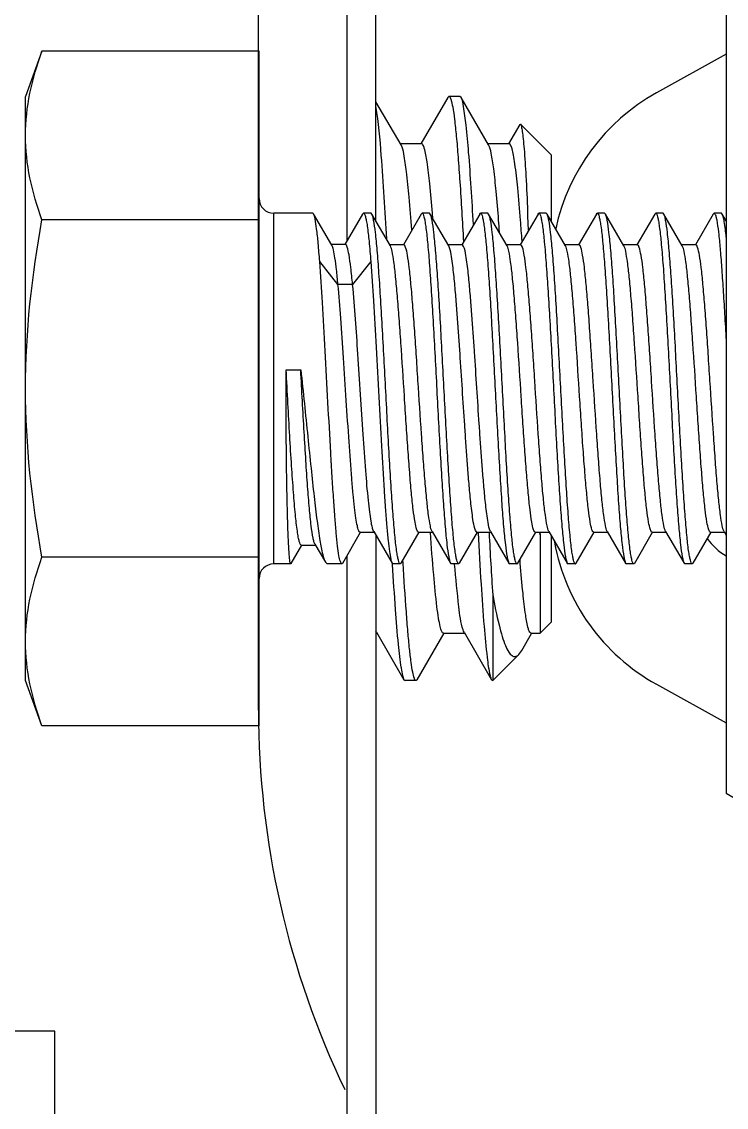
# Model space of a CAD drawing. Extents: x 1382187 to 1725648, y 860327 to 1571294.
# Drawn here: x 1509659.3 to 1509766.7, y 1228127 to 1228292.4 of the extents above; entities that cross this region are included whole.
import ezdxf

# ---------------------------------------------------------------- set-up
doc = ezdxf.new("R2010")
doc.units = 0
doc.header["$LTSCALE"] = 1000
doc.header["$MEASUREMENT"] = 0

msp = doc.modelspace()

# ---------------------------------------------------------------- linework, layer by layer
at = {"linetype": 'Continuous'}
for p, q in [((1509713.29, 1228262.02), (1509713.29, 1228387.76)), ((1509695.39, 1228187.53), (1509695.39, 1228359.84)), ((1509708.85, 1228343.27), (1509708.85, 1228258.93)), ((1509766.68, 1228298.14), (1509766.68, 1228174.86)), ((1509662.41, 1228287.87), (1509659.91, 1228280.99)), ((1509695.5, 1228287.87), (1509662.41, 1228287.87)), ((1509695.5, 1228185.13), (1509695.5, 1228287.87)), ((1509766.68, 1228287.43), (1509756.03, 1228281.53)), ((1509659.91, 1228192.01), (1509659.91, 1228280.99)), ((1509724.24, 1228280.84), (1509720.15, 1228273.78)), ((1509724.24, 1228280.84), (1509724.42, 1228280.99)), ((1509726.09, 1228280.99), (1509724.42, 1228280.99)), ((1509726.09, 1228280.99), (1509724.42, 1228280.99)), ((1509724.42, 1228280.99), (1509724.44, 1228280.98)), ((1509726.26, 1228280.84), (1509726.09, 1228280.99)), ((1509730.47, 1228273.6), (1509726.26, 1228280.84)), ((1509717.13, 1228273.6), (1509713.29, 1228280.19)), ((1509735.2, 1228276.71), (1509733.5, 1228273.78)), ((1509735.2, 1228276.71), (1509735.32, 1228276.76)), ((1509739.99, 1228272.09), (1509735.32, 1228276.76)), ((1509720.25, 1228273.78), (1509717.02, 1228273.78)), ((1509733.6, 1228273.78), (1509730.37, 1228273.78)), ((1509739.99, 1228272.09), (1509739.99, 1228262.02)), ((1509695.5, 1228262.18), (1509662.41, 1228262.18)), ((1509703.69, 1228263.19), (1509697.72, 1228263.19)), ((1509703.69, 1228263.19), (1509697.72, 1228263.19)), ((1509697.72, 1228209.81), (1509697.72, 1228263.19)), ((1509703.8, 1228263.09), (1509703.69, 1228263.19)), ((1509706.58, 1228258.32), (1509703.8, 1228263.09)), ((1509711.25, 1228263.06), (1509708.57, 1228258.45)), ((1509711.25, 1228263.06), (1509711.4, 1228263.19)), ((1509712.55, 1228263.19), (1509711.4, 1228263.19)), ((1509712.55, 1228263.19), (1509711.4, 1228263.19)), ((1509712.68, 1228263.08), (1509712.55, 1228263.19)), ((1509715.49, 1228258.25), (1509712.68, 1228263.08)), ((1509720.2, 1228263.08), (1509717.48, 1228258.39)), ((1509720.2, 1228263.08), (1509720.33, 1228263.19)), ((1509721.45, 1228263.19), (1509720.33, 1228263.19)), ((1509721.45, 1228263.19), (1509720.33, 1228263.19)), ((1509721.58, 1228263.08), (1509721.45, 1228263.19)), ((1509724.39, 1228258.25), (1509721.58, 1228263.08)), ((1509729.1, 1228263.08), (1509726.38, 1228258.39)), ((1509729.1, 1228263.08), (1509729.23, 1228263.19)), ((1509730.34, 1228263.19), (1509729.23, 1228263.19)), ((1509730.34, 1228263.19), (1509729.23, 1228263.19)), ((1509730.47, 1228263.08), (1509730.34, 1228263.19)), ((1509733.29, 1228258.25), (1509730.47, 1228263.08)), ((1509738, 1228263.08), (1509735.27, 1228258.39)), ((1509738, 1228263.08), (1509738.13, 1228263.19)), ((1509739.24, 1228263.19), (1509738.13, 1228263.19)), ((1509739.24, 1228263.19), (1509738.13, 1228263.19)), ((1509739.37, 1228263.08), (1509739.24, 1228263.19)), ((1509742.18, 1228258.25), (1509739.37, 1228263.08)), ((1509746.9, 1228263.08), (1509744.17, 1228258.39)), ((1509746.9, 1228263.08), (1509747, 1228263.19)), ((1509747, 1228263.19), (1509747.03, 1228263.19)), ((1509748.14, 1228263.19), (1509747.03, 1228263.19)), ((1509748.14, 1228263.19), (1509747.03, 1228263.19)), ((1509748.27, 1228263.08), (1509748.14, 1228263.19)), ((1509751.08, 1228258.25), (1509748.27, 1228263.08)), ((1509755.79, 1228263.08), (1509753.07, 1228258.39)), ((1509755.79, 1228263.08), (1509755.92, 1228263.19)), ((1509757.04, 1228263.19), (1509755.92, 1228263.19)), ((1509757.04, 1228263.19), (1509755.92, 1228263.19)), ((1509757.17, 1228263.08), (1509757.04, 1228263.19)), ((1509759.98, 1228258.25), (1509757.17, 1228263.08)), ((1509764.69, 1228263.08), (1509761.97, 1228258.39)), ((1509764.69, 1228263.08), (1509764.82, 1228263.19)), ((1509765.93, 1228263.19), (1509764.82, 1228263.19)), ((1509765.93, 1228263.19), (1509764.82, 1228263.19)), ((1509766.06, 1228263.08), (1509765.93, 1228263.19)), ((1509766.68, 1228262.02), (1509766.06, 1228263.08)), ((1509708.65, 1228258.45), (1509706.5, 1228258.45)), ((1509717.56, 1228258.39), (1509715.41, 1228258.39)), ((1509726.46, 1228258.39), (1509724.31, 1228258.39)), ((1509735.35, 1228258.39), (1509733.21, 1228258.39)), ((1509744.25, 1228258.39), (1509742.11, 1228258.39)), ((1509753.15, 1228258.39), (1509751, 1228258.39)), ((1509762.05, 1228258.39), (1509759.9, 1228258.39)), ((1509707.51, 1228252.36), (1509704.73, 1228255.84)), ((1509712.51, 1228255.84), (1509709.74, 1228252.36)), ((1509709.74, 1228252.36), (1509707.51, 1228252.36)), ((1509699.61, 1228239.33), (1509701.84, 1228239.33)), ((1509708.23, 1228209.92), (1509710.96, 1228214.61)), ((1509710.89, 1228214.61), (1509713.03, 1228214.61)), ((1509712.95, 1228214.75), (1509715.75, 1228209.92)), ((1509713.29, 1228214.16), (1509713.29, 1228085.24)), ((1509717.13, 1228209.92), (1509719.86, 1228214.61)), ((1509719.78, 1228214.61), (1509721.93, 1228214.61)), ((1509721.85, 1228214.75), (1509724.65, 1228209.92)), ((1509726.02, 1228209.92), (1509728.76, 1228214.61)), ((1509728.68, 1228214.61), (1509730.83, 1228214.61)), ((1509728.84, 1228214.68), (1509728.85, 1228214.55)), ((1509730.52, 1228214.51), (1509730.51, 1228214.65)), ((1509730.75, 1228214.75), (1509733.55, 1228209.92)), ((1509734.92, 1228209.92), (1509737.66, 1228214.61)), ((1509737.58, 1228214.61), (1509739.72, 1228214.61)), ((1509738.3, 1228214.24), (1509738.27, 1228214.59)), ((1509738.28, 1228214.62), (1509738.3, 1228214.24)), ((1509738.3, 1228214.24), (1509738.3, 1228199.22)), ((1509739.64, 1228214.75), (1509742.45, 1228209.92)), ((1509739.99, 1228214.16), (1509739.99, 1228200.91)), ((1509743.82, 1228209.92), (1509746.55, 1228214.61)), ((1509746.48, 1228214.61), (1509748.62, 1228214.61)), ((1509748.54, 1228214.75), (1509751.34, 1228209.92)), ((1509752.72, 1228209.92), (1509755.45, 1228214.61)), ((1509755.37, 1228214.61), (1509757.52, 1228214.61)), ((1509757.44, 1228214.75), (1509760.24, 1228209.92)), ((1509761.61, 1228209.92), (1509764.35, 1228214.61)), ((1509764.27, 1228214.61), (1509766.42, 1228214.61)), ((1509766.34, 1228214.75), (1509766.68, 1228214.16)), ((1509700.36, 1228209.84), (1509701.99, 1228212.66)), ((1509701.92, 1228212.66), (1509704.07, 1228212.66)), ((1509704, 1228212.79), (1509705.59, 1228210.05)), ((1509695.5, 1228210.81), (1509662.41, 1228210.81)), ((1509708.85, 1228210.98), (1509708.85, 1228080.79)), ((1509700.32, 1228209.81), (1509697.72, 1228209.81)), ((1509700.32, 1228209.81), (1509697.72, 1228209.81)), ((1509700.36, 1228209.84), (1509700.32, 1228209.81)), ((1509705.59, 1228210.05), (1509705.88, 1228209.81)), ((1509708.1, 1228209.81), (1509705.88, 1228209.81)), ((1509708.1, 1228209.81), (1509705.88, 1228209.81)), ((1509708.23, 1228209.92), (1509708.1, 1228209.81)), ((1509715.75, 1228209.92), (1509715.88, 1228209.81)), ((1509715.77, 1228209.9), (1509715.77, 1228209.79)), ((1509715.77, 1228209.79), (1509715.78, 1228209.68)), ((1509717, 1228209.81), (1509715.88, 1228209.81)), ((1509717, 1228209.81), (1509715.88, 1228209.81)), ((1509717.13, 1228209.92), (1509717, 1228209.81)), ((1509717.44, 1228209.91), (1509717.41, 1228210.36)), ((1509724.65, 1228209.92), (1509724.78, 1228209.81)), ((1509725.9, 1228209.81), (1509724.78, 1228209.81)), ((1509725.9, 1228209.81), (1509724.78, 1228209.81)), ((1509725.29, 1228209.73), (1509725.29, 1228209.81)), ((1509726.02, 1228209.92), (1509725.9, 1228209.81)), ((1509733.55, 1228209.92), (1509733.68, 1228209.81)), ((1509734.79, 1228209.81), (1509733.68, 1228209.81)), ((1509734.79, 1228209.81), (1509733.68, 1228209.81)), ((1509734.92, 1228209.92), (1509734.79, 1228209.81)), ((1509735.29, 1228209.84), (1509735.25, 1228210.39)), ((1509742.45, 1228209.92), (1509742.58, 1228209.81)), ((1509743.69, 1228209.81), (1509742.58, 1228209.81)), ((1509743.69, 1228209.81), (1509742.58, 1228209.81)), ((1509743.82, 1228209.92), (1509743.69, 1228209.81)), ((1509751.34, 1228209.92), (1509751.47, 1228209.81)), ((1509752.59, 1228209.81), (1509751.47, 1228209.81)), ((1509752.59, 1228209.81), (1509751.47, 1228209.81)), ((1509752.72, 1228209.92), (1509752.59, 1228209.81)), ((1509760.24, 1228209.92), (1509760.37, 1228209.81)), ((1509761.49, 1228209.81), (1509760.37, 1228209.81)), ((1509761.49, 1228209.81), (1509760.37, 1228209.81)), ((1509761.61, 1228209.92), (1509761.49, 1228209.81)), ((1509731.09, 1228205.08), (1509731.09, 1228192.01)), ((1509739.99, 1228200.91), (1509738.3, 1228199.22)), ((1509713.37, 1228199.4), (1509713.29, 1228199.56)), ((1509713.29, 1228199.22), (1509713.48, 1228199.22)), ((1509713.37, 1228199.4), (1509717.57, 1228192.16)), ((1509719.59, 1228192.16), (1509723.7, 1228199.22)), ((1509723.59, 1228199.22), (1509726.82, 1228199.22)), ((1509726.72, 1228199.4), (1509730.91, 1228192.16)), ((1509735.53, 1228196.61), (1509737.02, 1228199.17)), ((1509736.94, 1228199.22), (1509738.3, 1228199.22)), ((1509737.02, 1228199.17), (1509737.04, 1228199.22)), ((1509735.06, 1228195.99), (1509731.09, 1228192.01)), ((1509735.06, 1228195.99), (1509735.53, 1228196.61)), ((1509662.41, 1228185.13), (1509659.91, 1228192.01)), ((1509717.57, 1228192.16), (1509717.74, 1228192.01)), ((1509719.41, 1228192.01), (1509717.74, 1228192.01)), ((1509719.41, 1228192.01), (1509717.74, 1228192.01)), ((1509719.41, 1228192.01), (1509719.39, 1228192.01)), ((1509719.59, 1228192.16), (1509719.41, 1228192.01)), ((1509730.91, 1228192.16), (1509731.09, 1228192.01)), ((1509756.03, 1228191.47), (1509766.68, 1228185.57)), ((1509695.5, 1228185.13), (1509662.41, 1228185.13)), ((1509766.68, 1228174.86), (1509873.45, 1228113.21)), ((1509664.36, 1228138.63), (1509637.67, 1228138.63)), ((1509664.36, 1228116.38), (1509664.36, 1228138.63))]:
    msp.add_line(p, q, dxfattribs=at)
for centre, radius, start, end in [((1509771.13, 1228254.29), 31.14, 119, 167.8939), ((1508987.6, 1228218.87), 741.78, 3.29205, 3.72682), ((1509697.72, 1228265.42), 2.22, 180, 270), ((1509711.4, 1228263.11), 0.0861, 84.1854, 89.9947), ((1509720.33, 1228263.12), 0.076, 79.0043, 89.9604), ((1509391.64, 1228236.24), 331.36, 4.5387, 4.6656), ((1509729.23, 1228263.12), 0.0761, 78.9113, 89.9594), ((1509318.55, 1228229.73), 414.71, 4.2321, 4.4817), ((1509284.87, 1228226.9), 451.83, 4.0698, 4.4728), ((1508845, 1228222.62), 892.35, 2.44216, 2.62087), ((1509738.13, 1228263.12), 0.076, 78.9914, 89.9603), ((1509755.92, 1228263.12), 0.076, 78.9891, 89.9603), ((1509764.82, 1228263.12), 0.076, 78.9741, 89.9601), ((1510440.97, 1228252.53), 711.46, 183.06383, 183.82448), ((1509771.13, 1228218.7), 31.14, 190.3451, 241), ((1509771.13, 1228218.7), 8.9, 214.3268, 239.8898), ((1509697.72, 1228207.58), 2.22, 90, 180), ((1509708.1, 1228209.88), 0.0759, 259.6399, 269.9669), ((1509717, 1228209.88), 0.076, 259.2241, 269.9627), ((1509725.9, 1228209.88), 0.076, 259.0953, 269.9614), ((1509734.79, 1228209.88), 0.076, 259.2557, 269.963), ((1509743.69, 1228209.88), 0.076, 259.0989, 269.9614), ((1509752.59, 1228209.88), 0.076, 259.2688, 269.9632), ((1509761.49, 1228209.88), 0.076, 259.1048, 269.9615), ((1509828.94, 1228187.53), 133.54, 180, 205.649)]:
    msp.add_arc(centre, radius, start, end, dxfattribs=at)
for points, knots in [([(1509659.91, 1228275.03), (1509659.91, 1228277.19), (1509660.39, 1228281.58), (1509661.66, 1228285.79), (1509662.41, 1228287.87)], [0, 0, 0, 0, 0.493589, 1, 1, 1, 1]), ([(1509724.44, 1228280.98), (1509724.61, 1228280.94), (1509724.8, 1228280.26), (1509725.05, 1228279.2), (1509725.3, 1228277.26), (1509725.57, 1228274.74), (1509725.83, 1228271.56), (1509726.21, 1228266.22), (1509726.46, 1228261.93), (1509726.63, 1228258.91)], [0, 0, 0, 0, 0.023099, 0.076921, 0.162181, 0.277789, 0.421938, 0.592279, 1, 1, 1, 1]), ([(1509727.81, 1228267.09), (1509727.7, 1228268.88), (1509727.46, 1228272.05), (1509727.12, 1228276.18), (1509726.72, 1228278.95), (1509726.51, 1228280.42), (1509726.26, 1228280.84)], [0, 0, 0, 0, 0.387565, 0.689151, 0.895137, 1, 1, 1, 1]), ([(1509714.93, 1228259.3), (1509714.7, 1228263.54), (1509714.25, 1228270.27), (1509713.75, 1228277.02), (1509713.29, 1228279.49)], [0, 0, 0, 0, 0.628544, 1, 1, 1, 1]), ([(1509735.32, 1228276.75), (1509735.41, 1228276.67), (1509735.48, 1228276.27), (1509735.62, 1228275.55), (1509735.74, 1228274.4), (1509735.95, 1228272.14), (1509736.17, 1228268.44), (1509736.33, 1228265.24), (1509736.41, 1228263.43)], [0, 0, 0, 0, 0.027491, 0.083885, 0.169406, 0.283463, 0.592757, 1, 1, 1, 1]), ([(1509662.41, 1228262.18), (1509661.66, 1228264.27), (1509660.39, 1228268.48), (1509659.91, 1228272.87), (1509659.91, 1228275.03)], [0, 0, 0, 0, 0.506411, 1, 1, 1, 1]), ([(1509718.76, 1228260.68), (1509718.63, 1228262.33), (1509718.39, 1228265.29), (1509718.02, 1228269.16), (1509717.62, 1228271.79), (1509717.37, 1228273.19), (1509717.13, 1228273.6)], [0, 0, 0, 0, 0.381754, 0.681975, 0.890091, 1, 1, 1, 1]), ([(1509721.9, 1228263.19), (1509721.77, 1228264.7), (1509721.54, 1228267.32), (1509721.17, 1228270.6), (1509720.81, 1228272.63), (1509720.54, 1228273.51), (1509720.34, 1228273.78), (1509720.25, 1228273.78)], [0, 0, 0, 0, 0.418158, 0.729515, 0.923411, 0.975112, 1, 1, 1, 1]), ([(1509731.99, 1228262.13), (1509731.88, 1228263.6), (1509731.65, 1228266.22), (1509731.31, 1228269.64), (1509730.93, 1228271.98), (1509730.69, 1228273.23), (1509730.47, 1228273.6)], [0, 0, 0, 0, 0.38118, 0.680309, 0.888233, 1, 1, 1, 1]), ([(1509735.33, 1228262.13), (1509735.2, 1228263.78), (1509734.96, 1228266.65), (1509734.59, 1228269.97), (1509734.29, 1228271.94), (1509734.07, 1228272.91), (1509733.9, 1228273.47), (1509733.7, 1228273.78), (1509733.6, 1228273.78)], [0, 0, 0, 0, 0.417353, 0.72929, 0.841771, 0.92395, 0.975651, 1, 1, 1, 1]), ([(1509704.73, 1228255.84), (1509704.66, 1228256.78), (1509704.52, 1228258.44), (1509704.31, 1228260.62), (1509704.07, 1228262.09), (1509703.94, 1228262.87), (1509703.8, 1228263.09)], [0, 0, 0, 0, 0.385426, 0.68535, 0.89169, 1, 1, 1, 1]), ([(1509711.41, 1228263.19), (1509711.47, 1228263.18), (1509711.6, 1228262.99), (1509711.71, 1228262.63), (1509711.85, 1228262.01), (1509712.05, 1228260.77), (1509712.28, 1228258.68), (1509712.43, 1228256.88), (1509712.51, 1228255.84)], [0, 0, 0, 0, 0.025999, 0.078741, 0.161216, 0.273457, 0.583864, 1, 1, 1, 1]), ([(1509716.98, 1228209.81), (1509716.92, 1228209.82), (1509716.8, 1228210.03), (1509716.69, 1228210.4), (1509716.56, 1228211.04), (1509716.37, 1228212.31), (1509716.14, 1228214.44), (1509715.88, 1228217.57), (1509715.62, 1228221.38), (1509715.36, 1228225.73), (1509715.09, 1228230.47), (1509714.83, 1228235.43), (1509714.57, 1228240.42), (1509714.3, 1228245.28), (1509714.04, 1228249.82), (1509713.78, 1228253.88), (1509713.52, 1228257.31), (1509713.26, 1228260), (1509713.04, 1228261.73), (1509712.84, 1228262.66), (1509712.74, 1228262.97), (1509712.68, 1228263.08)], [0, 0, 0, 0, 0.003704, 0.011323, 0.023191, 0.03929, 0.083673, 0.142993, 0.215158, 0.297591, 0.387338, 0.481186, 0.575764, 0.667671, 0.753614, 0.830513, 0.895616, 0.946611, 0.98173, 0.992985, 1, 1, 1, 1]), ([(1509720.35, 1228263.19), (1509720.41, 1228263.18), (1509720.53, 1228262.97), (1509720.64, 1228262.6), (1509720.77, 1228261.96), (1509720.96, 1228260.69), (1509721.19, 1228258.56), (1509721.45, 1228255.43), (1509721.71, 1228251.62), (1509721.97, 1228247.27), (1509722.24, 1228242.53), (1509722.5, 1228237.57), (1509722.76, 1228232.58), (1509723.03, 1228227.72), (1509723.29, 1228223.18), (1509723.55, 1228219.12), (1509723.81, 1228215.69), (1509724.07, 1228213), (1509724.29, 1228211.27), (1509724.49, 1228210.34), (1509724.59, 1228210.03), (1509724.65, 1228209.92)], [0, 0, 0, 0, 0.003711, 0.011336, 0.02321, 0.039312, 0.083698, 0.143015, 0.215173, 0.297594, 0.387327, 0.481159, 0.575721, 0.667617, 0.753551, 0.830448, 0.895556, 0.946563, 0.981704, 0.992971, 1, 1, 1, 1]), ([(1509725.88, 1228209.81), (1509725.82, 1228209.82), (1509725.7, 1228210.03), (1509725.59, 1228210.4), (1509725.46, 1228211.04), (1509725.27, 1228212.31), (1509725.04, 1228214.44), (1509724.78, 1228217.57), (1509724.52, 1228221.38), (1509724.26, 1228225.73), (1509723.99, 1228230.47), (1509723.73, 1228235.43), (1509723.46, 1228240.43), (1509723.2, 1228245.28), (1509722.94, 1228249.82), (1509722.67, 1228253.88), (1509722.42, 1228257.31), (1509722.16, 1228260), (1509721.94, 1228261.73), (1509721.74, 1228262.66), (1509721.64, 1228262.97), (1509721.58, 1228263.08)], [0, 0, 0, 0, 0.003708, 0.011332, 0.023206, 0.03931, 0.083702, 0.143027, 0.215196, 0.297632, 0.387379, 0.481219, 0.575788, 0.66769, 0.753628, 0.830521, 0.895618, 0.946611, 0.98173, 0.992985, 1, 1, 1, 1]), ([(1509729.24, 1228263.19), (1509729.31, 1228263.18), (1509729.43, 1228262.97), (1509729.54, 1228262.59), (1509729.67, 1228261.96), (1509729.86, 1228260.69), (1509730.09, 1228258.56), (1509730.35, 1228255.43), (1509730.61, 1228251.62), (1509730.87, 1228247.27), (1509731.13, 1228242.53), (1509731.4, 1228237.57), (1509731.66, 1228232.58), (1509731.93, 1228227.72), (1509732.19, 1228223.18), (1509732.45, 1228219.12), (1509732.71, 1228215.69), (1509732.97, 1228213), (1509733.19, 1228211.27), (1509733.39, 1228210.34), (1509733.49, 1228210.03), (1509733.55, 1228209.92)], [0, 0, 0, 0, 0.003714, 0.011343, 0.023221, 0.039327, 0.08372, 0.14304, 0.215198, 0.297619, 0.387351, 0.481178, 0.575732, 0.667622, 0.753555, 0.83045, 0.895556, 0.946562, 0.981703, 0.992971, 1, 1, 1, 1]), ([(1509734.78, 1228209.81), (1509734.71, 1228209.82), (1509734.6, 1228210.03), (1509734.49, 1228210.4), (1509734.35, 1228211.04), (1509734.16, 1228212.31), (1509733.94, 1228214.44), (1509733.68, 1228217.56), (1509733.42, 1228221.38), (1509733.15, 1228225.73), (1509732.89, 1228230.47), (1509732.63, 1228235.43), (1509732.36, 1228240.42), (1509732.1, 1228245.28), (1509731.83, 1228249.82), (1509731.57, 1228253.88), (1509731.31, 1228257.31), (1509731.06, 1228260), (1509730.84, 1228261.73), (1509730.64, 1228262.66), (1509730.54, 1228262.97), (1509730.47, 1228263.08)], [0, 0, 0, 0, 0.003703, 0.011321, 0.023188, 0.039286, 0.083667, 0.142986, 0.21515, 0.297581, 0.387329, 0.481177, 0.575755, 0.667664, 0.753609, 0.83051, 0.895615, 0.94661, 0.98173, 0.992984, 1, 1, 1, 1]), ([(1509738.14, 1228263.19), (1509738.21, 1228263.18), (1509738.32, 1228262.97), (1509738.43, 1228262.6), (1509738.57, 1228261.96), (1509738.76, 1228260.69), (1509738.99, 1228258.56), (1509739.24, 1228255.43), (1509739.5, 1228251.62), (1509739.77, 1228247.27), (1509740.03, 1228242.53), (1509740.3, 1228237.57), (1509740.56, 1228232.58), (1509740.82, 1228227.72), (1509741.09, 1228223.18), (1509741.35, 1228219.12), (1509741.61, 1228215.69), (1509741.87, 1228213), (1509742.08, 1228211.27), (1509742.28, 1228210.34), (1509742.38, 1228210.03), (1509742.45, 1228209.92)], [0, 0, 0, 0, 0.003711, 0.011337, 0.023212, 0.039314, 0.0837, 0.143018, 0.215176, 0.297599, 0.387332, 0.481164, 0.575726, 0.667621, 0.753554, 0.830449, 0.895556, 0.946563, 0.981704, 0.992971, 1, 1, 1, 1]), ([(1509743.68, 1228209.81), (1509743.61, 1228209.82), (1509743.49, 1228210.03), (1509743.38, 1228210.4), (1509743.25, 1228211.04), (1509743.06, 1228212.31), (1509742.83, 1228214.44), (1509742.57, 1228217.57), (1509742.31, 1228221.38), (1509742.05, 1228225.73), (1509741.79, 1228230.47), (1509741.52, 1228235.43), (1509741.26, 1228240.43), (1509740.99, 1228245.28), (1509740.73, 1228249.82), (1509740.47, 1228253.88), (1509740.21, 1228257.31), (1509739.95, 1228260), (1509739.73, 1228261.73), (1509739.53, 1228262.66), (1509739.43, 1228262.97), (1509739.37, 1228263.08)], [0, 0, 0, 0, 0.003708, 0.011332, 0.023206, 0.039309, 0.083701, 0.143026, 0.215196, 0.297631, 0.387378, 0.481219, 0.575788, 0.66769, 0.753628, 0.830521, 0.895618, 0.94661, 0.98173, 0.992985, 1, 1, 1, 1]), ([(1509747.03, 1228263.19), (1509747.09, 1228263.19), (1509747.21, 1228263), (1509747.32, 1228262.65), (1509747.45, 1228262.03), (1509747.64, 1228260.78), (1509747.87, 1228258.68), (1509748.13, 1228255.57), (1509748.39, 1228251.77), (1509748.66, 1228247.42), (1509748.92, 1228242.68), (1509749.19, 1228237.71), (1509749.45, 1228232.69), (1509749.72, 1228227.82), (1509749.98, 1228223.26), (1509750.24, 1228219.18), (1509750.5, 1228215.72), (1509750.76, 1228213.02), (1509750.98, 1228211.28), (1509751.18, 1228210.35), (1509751.28, 1228210.03), (1509751.34, 1228209.92)], [0, 0, 0, 0, 0.003386, 0.010605, 0.022094, 0.037845, 0.081651, 0.140562, 0.21249, 0.294853, 0.384679, 0.47873, 0.573605, 0.66588, 0.752224, 0.829521, 0.894986, 0.946281, 0.981617, 0.992941, 1, 1, 1, 1]), ([(1509752.57, 1228209.81), (1509752.51, 1228209.82), (1509752.39, 1228210.03), (1509752.28, 1228210.4), (1509752.15, 1228211.04), (1509751.96, 1228212.31), (1509751.73, 1228214.44), (1509751.47, 1228217.56), (1509751.21, 1228221.37), (1509750.95, 1228225.73), (1509750.68, 1228230.47), (1509750.42, 1228235.43), (1509750.16, 1228240.42), (1509749.89, 1228245.28), (1509749.63, 1228249.82), (1509749.37, 1228253.88), (1509749.11, 1228257.31), (1509748.85, 1228260), (1509748.63, 1228261.73), (1509748.43, 1228262.66), (1509748.33, 1228262.97), (1509748.27, 1228263.08)], [0, 0, 0, 0, 0.003703, 0.01132, 0.023187, 0.039284, 0.083664, 0.142983, 0.215146, 0.297577, 0.387325, 0.481173, 0.575752, 0.667661, 0.753607, 0.830509, 0.895614, 0.946609, 0.98173, 0.992984, 1, 1, 1, 1]), ([(1509755.94, 1228263.19), (1509756, 1228263.18), (1509756.12, 1228262.97), (1509756.23, 1228262.6), (1509756.36, 1228261.96), (1509756.55, 1228260.69), (1509756.78, 1228258.56), (1509757.04, 1228255.43), (1509757.3, 1228251.62), (1509757.56, 1228247.27), (1509757.83, 1228242.53), (1509758.09, 1228237.57), (1509758.35, 1228232.58), (1509758.62, 1228227.72), (1509758.88, 1228223.18), (1509759.14, 1228219.12), (1509759.4, 1228215.69), (1509759.66, 1228213), (1509759.88, 1228211.27), (1509760.08, 1228210.34), (1509760.18, 1228210.03), (1509760.24, 1228209.92)], [0, 0, 0, 0, 0.003711, 0.011337, 0.023212, 0.039315, 0.083701, 0.143019, 0.215177, 0.2976, 0.387333, 0.481165, 0.575727, 0.667621, 0.753554, 0.830449, 0.895556, 0.946563, 0.981704, 0.992971, 1, 1, 1, 1]), ([(1509761.47, 1228209.81), (1509761.41, 1228209.82), (1509761.29, 1228210.03), (1509761.18, 1228210.4), (1509761.05, 1228211.04), (1509760.85, 1228212.31), (1509760.63, 1228214.44), (1509760.37, 1228217.57), (1509760.11, 1228221.38), (1509759.85, 1228225.73), (1509759.58, 1228230.47), (1509759.32, 1228235.43), (1509759.05, 1228240.43), (1509758.79, 1228245.28), (1509758.53, 1228249.82), (1509758.26, 1228253.88), (1509758.01, 1228257.31), (1509757.75, 1228260), (1509757.53, 1228261.73), (1509757.33, 1228262.66), (1509757.23, 1228262.97), (1509757.17, 1228263.08)], [0, 0, 0, 0, 0.003708, 0.011331, 0.023205, 0.039308, 0.083699, 0.143025, 0.215195, 0.297631, 0.387378, 0.481219, 0.575789, 0.667691, 0.753629, 0.830521, 0.895618, 0.946611, 0.981731, 0.992985, 1, 1, 1, 1]), ([(1509764.83, 1228263.19), (1509764.89, 1228263.18), (1509764.99, 1228263.03), (1509765.08, 1228262.75), (1509765.2, 1228262.28), (1509765.36, 1228261.33), (1509765.56, 1228259.73), (1509765.78, 1228257.37), (1509766, 1228254.46), (1509766.23, 1228251.07), (1509766.46, 1228247.3), (1509766.6, 1228244.66), (1509766.68, 1228243.3)], [0, 0, 0, 0, 0.007976, 0.023399, 0.047119, 0.079188, 0.167777, 0.287121, 0.434165, 0.605074, 0.795358, 1, 1, 1, 1]), ([(1509766.68, 1228259.58), (1509766.6, 1228260.36), (1509766.48, 1228261.4), (1509766.25, 1228262.56), (1509766.14, 1228262.95), (1509766.06, 1228263.08)], [0, 0, 0, 0, 0.664814, 0.874197, 1, 1, 1, 1]), ([(1509707.51, 1228252.36), (1509707.44, 1228253.11), (1509707.31, 1228254.45), (1509707.09, 1228256.22), (1509706.87, 1228257.45), (1509706.71, 1228258.11), (1509706.58, 1228258.32)], [0, 0, 0, 0, 0.374921, 0.67078, 0.880329, 1, 1, 1, 1]), ([(1509709.74, 1228252.36), (1509709.66, 1228253.22), (1509709.5, 1228254.74), (1509709.25, 1228256.63), (1509709.02, 1228257.79), (1509708.84, 1228258.31), (1509708.71, 1228258.45), (1509708.65, 1228258.45)], [0, 0, 0, 0, 0.416821, 0.727006, 0.920674, 0.973077, 1, 1, 1, 1]), ([(1509719.78, 1228214.61), (1509719.73, 1228214.61), (1509719.6, 1228214.76), (1509719.42, 1228215.26), (1509719.19, 1228216.4), (1509718.94, 1228218.26), (1509718.68, 1228220.79), (1509718.42, 1228223.87), (1509718.16, 1228227.4), (1509717.9, 1228231.25), (1509717.55, 1228236.64), (1509717.21, 1228241.99), (1509716.85, 1228247.11), (1509716.59, 1228250.47), (1509716.32, 1228253.33), (1509716.08, 1228255.59), (1509715.82, 1228257.16), (1509715.64, 1228258), (1509715.49, 1228258.25)], [0, 0, 0, 0, 0.003779, 0.011114, 0.038197, 0.081557, 0.139812, 0.210943, 0.29244, 0.38141, 0.474689, 0.66085, 0.747103, 0.824649, 0.89074, 0.943055, 0.979813, 1, 1, 1, 1]), ([(1509721.85, 1228214.75), (1509721.7, 1228215), (1509721.53, 1228215.84), (1509721.26, 1228217.41), (1509721.02, 1228219.68), (1509720.76, 1228222.54), (1509720.49, 1228225.9), (1509720.14, 1228231.01), (1509719.79, 1228236.36), (1509719.44, 1228241.75), (1509719.18, 1228245.61), (1509718.92, 1228249.14), (1509718.66, 1228252.21), (1509718.4, 1228254.74), (1509718.16, 1228256.6), (1509717.92, 1228257.73), (1509717.74, 1228258.24), (1509717.61, 1228258.39), (1509717.56, 1228258.39)], [0, 0, 0, 0, 0.020221, 0.057009, 0.109346, 0.175452, 0.253005, 0.33926, 0.525406, 0.618671, 0.707626, 0.789106, 0.860222, 0.918463, 0.961813, 0.988889, 0.996221, 1, 1, 1, 1]), ([(1509728.68, 1228214.61), (1509728.37, 1228214.93), (1509728.16, 1228215.9), (1509727.99, 1228217.23), (1509727.8, 1228218.6), (1509727.62, 1228220.42), (1509727.42, 1228222.7), (1509727.2, 1228225.44), (1509727.01, 1228228.18), (1509726.76, 1228231.83), (1509726.46, 1228236.4), (1509726.17, 1228240.97), (1509725.92, 1228244.63), (1509725.72, 1228247.37), (1509725.51, 1228250.11), (1509725.31, 1228252.39), (1509725.13, 1228254.21), (1509724.96, 1228255.57), (1509724.76, 1228256.92), (1509724.59, 1228257.84), (1509724.39, 1228258.25)], [0, 0, 0, 0, 0.030768, 0.062218, 0.093344, 0.124643, 0.187198, 0.249714, 0.31225, 0.374778, 0.499837, 0.624896, 0.687425, 0.749956, 0.812483, 0.875017, 0.906295, 0.937525, 0.968815, 1, 1, 1, 1]), ([(1509730.75, 1228214.75), (1509730.54, 1228215.16), (1509730.38, 1228216.08), (1509730.17, 1228217.43), (1509730.01, 1228218.79), (1509729.83, 1228220.61), (1509729.63, 1228222.89), (1509729.41, 1228225.63), (1509729.22, 1228228.37), (1509728.97, 1228232.03), (1509728.67, 1228236.6), (1509728.38, 1228241.17), (1509728.13, 1228244.82), (1509727.93, 1228247.56), (1509727.72, 1228250.3), (1509727.51, 1228252.58), (1509727.34, 1228254.4), (1509727.14, 1228255.77), (1509726.98, 1228257.1), (1509726.77, 1228258.06), (1509726.46, 1228258.39)], [0, 0, 0, 0, 0.031186, 0.062475, 0.093704, 0.124983, 0.187517, 0.250043, 0.312574, 0.375103, 0.500161, 0.62522, 0.687747, 0.750283, 0.812799, 0.875353, 0.906651, 0.937778, 0.969229, 1, 1, 1, 1]), ([(1509737.58, 1228214.61), (1509737.52, 1228214.61), (1509737.39, 1228214.76), (1509737.21, 1228215.26), (1509736.98, 1228216.4), (1509736.74, 1228218.26), (1509736.48, 1228220.79), (1509736.22, 1228223.87), (1509735.96, 1228227.4), (1509735.69, 1228231.25), (1509735.34, 1228236.64), (1509735, 1228241.99), (1509734.64, 1228247.11), (1509734.38, 1228250.47), (1509734.12, 1228253.33), (1509733.87, 1228255.59), (1509733.61, 1228257.16), (1509733.44, 1228258), (1509733.29, 1228258.25)], [0, 0, 0, 0, 0.003779, 0.011113, 0.038196, 0.081556, 0.139811, 0.210942, 0.292439, 0.38141, 0.474689, 0.66085, 0.747103, 0.824649, 0.89074, 0.943055, 0.979813, 1, 1, 1, 1]), ([(1509739.64, 1228214.75), (1509739.5, 1228215), (1509739.32, 1228215.84), (1509739.06, 1228217.41), (1509738.81, 1228219.68), (1509738.55, 1228222.54), (1509738.29, 1228225.9), (1509737.93, 1228231.01), (1509737.59, 1228236.36), (1509737.24, 1228241.75), (1509736.97, 1228245.61), (1509736.71, 1228249.14), (1509736.45, 1228252.21), (1509736.19, 1228254.74), (1509735.95, 1228256.6), (1509735.72, 1228257.73), (1509735.54, 1228258.24), (1509735.41, 1228258.39), (1509735.35, 1228258.39)], [0, 0, 0, 0, 0.020221, 0.057009, 0.109346, 0.175452, 0.253005, 0.33926, 0.525406, 0.618671, 0.707625, 0.789106, 0.860221, 0.918463, 0.961812, 0.988889, 0.996221, 1, 1, 1, 1]), ([(1509746.48, 1228214.61), (1509746.42, 1228214.61), (1509746.29, 1228214.76), (1509746.11, 1228215.26), (1509745.88, 1228216.4), (1509745.64, 1228218.26), (1509745.38, 1228220.79), (1509745.12, 1228223.86), (1509744.85, 1228227.4), (1509744.59, 1228231.25), (1509744.24, 1228236.64), (1509743.9, 1228241.99), (1509743.54, 1228247.11), (1509743.28, 1228250.47), (1509743.02, 1228253.33), (1509742.77, 1228255.59), (1509742.51, 1228257.16), (1509742.33, 1228258), (1509742.18, 1228258.25)], [0, 0, 0, 0, 0.003779, 0.011113, 0.038196, 0.081555, 0.139809, 0.210939, 0.292435, 0.381405, 0.474683, 0.660843, 0.747096, 0.824643, 0.890735, 0.943051, 0.979811, 1, 1, 1, 1]), ([(1509748.54, 1228214.75), (1509748.39, 1228215), (1509748.22, 1228215.84), (1509747.96, 1228217.41), (1509747.71, 1228219.68), (1509747.45, 1228222.54), (1509747.19, 1228225.9), (1509746.83, 1228231.01), (1509746.49, 1228236.36), (1509746.13, 1228241.75), (1509745.87, 1228245.6), (1509745.61, 1228249.14), (1509745.35, 1228252.21), (1509745.09, 1228254.74), (1509744.85, 1228256.6), (1509744.61, 1228257.73), (1509744.44, 1228258.24), (1509744.31, 1228258.39), (1509744.25, 1228258.39)], [0, 0, 0, 0, 0.020221, 0.057008, 0.109345, 0.17545, 0.253003, 0.339257, 0.525401, 0.618666, 0.70762, 0.789101, 0.860217, 0.918459, 0.96181, 0.988888, 0.996221, 1, 1, 1, 1]), ([(1509755.37, 1228214.61), (1509755.32, 1228214.61), (1509755.19, 1228214.76), (1509755.01, 1228215.26), (1509754.78, 1228216.4), (1509754.53, 1228218.26), (1509754.27, 1228220.79), (1509754.01, 1228223.87), (1509753.75, 1228227.4), (1509753.49, 1228231.25), (1509753.14, 1228236.64), (1509752.8, 1228241.99), (1509752.44, 1228247.11), (1509752.18, 1228250.47), (1509751.91, 1228253.33), (1509751.67, 1228255.59), (1509751.41, 1228257.16), (1509751.23, 1228258), (1509751.08, 1228258.25)], [0, 0, 0, 0, 0.003779, 0.011114, 0.038196, 0.081556, 0.139811, 0.210942, 0.292439, 0.38141, 0.474688, 0.660849, 0.747103, 0.824649, 0.89074, 0.943055, 0.979813, 1, 1, 1, 1]), ([(1509757.44, 1228214.75), (1509757.29, 1228215), (1509757.12, 1228215.84), (1509756.85, 1228217.41), (1509756.61, 1228219.68), (1509756.35, 1228222.54), (1509756.08, 1228225.9), (1509755.73, 1228231.01), (1509755.38, 1228236.36), (1509755.03, 1228241.75), (1509754.77, 1228245.61), (1509754.51, 1228249.14), (1509754.25, 1228252.21), (1509753.99, 1228254.74), (1509753.75, 1228256.6), (1509753.51, 1228257.73), (1509753.33, 1228258.24), (1509753.2, 1228258.39), (1509753.15, 1228258.39)], [0, 0, 0, 0, 0.020221, 0.057009, 0.109346, 0.175452, 0.253005, 0.33926, 0.525406, 0.618671, 0.707625, 0.789106, 0.860221, 0.918463, 0.961812, 0.988889, 0.996222, 1, 1, 1, 1]), ([(1509764.27, 1228214.61), (1509764.22, 1228214.61), (1509764.09, 1228214.76), (1509763.91, 1228215.26), (1509763.67, 1228216.4), (1509763.43, 1228218.26), (1509763.17, 1228220.79), (1509762.91, 1228223.87), (1509762.65, 1228227.4), (1509762.39, 1228231.25), (1509762.04, 1228236.64), (1509761.69, 1228241.99), (1509761.33, 1228247.11), (1509761.07, 1228250.47), (1509760.81, 1228253.33), (1509760.57, 1228255.59), (1509760.3, 1228257.16), (1509760.13, 1228258), (1509759.98, 1228258.25)], [0, 0, 0, 0, 0.003779, 0.011114, 0.038197, 0.081556, 0.139811, 0.210942, 0.292439, 0.381409, 0.474688, 0.660849, 0.747103, 0.824649, 0.89074, 0.943055, 0.979813, 1, 1, 1, 1]), ([(1509766.34, 1228214.75), (1509766.19, 1228215), (1509766.01, 1228215.84), (1509765.75, 1228217.41), (1509765.5, 1228219.68), (1509765.24, 1228222.54), (1509764.98, 1228225.9), (1509764.62, 1228231.01), (1509764.28, 1228236.36), (1509763.93, 1228241.75), (1509763.67, 1228245.61), (1509763.4, 1228249.14), (1509763.15, 1228252.21), (1509762.89, 1228254.74), (1509762.64, 1228256.6), (1509762.41, 1228257.73), (1509762.23, 1228258.24), (1509762.1, 1228258.39), (1509762.05, 1228258.39)], [0, 0, 0, 0, 0.020221, 0.057009, 0.109346, 0.175452, 0.253005, 0.33926, 0.525406, 0.618671, 0.707625, 0.789106, 0.860221, 0.918463, 0.961812, 0.988888, 0.996222, 1, 1, 1, 1]), ([(1509708.09, 1228209.81), (1509708.04, 1228209.82), (1509707.95, 1228209.94), (1509707.8, 1228210.34), (1509707.62, 1228211.23), (1509707.43, 1228212.68), (1509707.23, 1228214.67), (1509707.02, 1228217.12), (1509706.82, 1228220.01), (1509706.61, 1228223.25), (1509706.33, 1228228.09), (1509705.98, 1228234.45), (1509705.58, 1228242.09), (1509705.18, 1228249.24), (1509704.89, 1228253.77), (1509704.73, 1228255.84)], [0, 0, 0, 0, 0.003023, 0.008655, 0.02883, 0.060884, 0.10423, 0.157961, 0.220923, 0.291749, 0.368894, 0.535298, 0.705669, 0.865188, 1, 1, 1, 1]), ([(1509712.51, 1228255.84), (1509712.67, 1228253.85), (1509712.95, 1228249.5), (1509713.34, 1228242.62), (1509713.72, 1228235.25), (1509714.11, 1228227.98), (1509714.45, 1228222.25), (1509714.73, 1228218.16), (1509714.93, 1228215.62), (1509715.12, 1228213.5), (1509715.31, 1228211.85), (1509715.51, 1228210.71), (1509715.64, 1228210.11), (1509715.75, 1228209.92)], [0, 0, 0, 0, 0.130118, 0.283774, 0.448524, 0.611007, 0.75805, 0.821983, 0.877746, 0.924216, 0.960473, 0.985838, 1, 1, 1, 1]), ([(1509710.89, 1228214.61), (1509710.78, 1228214.61), (1509710.59, 1228215.03), (1509710.43, 1228215.69), (1509710.22, 1228216.91), (1509710.02, 1228218.5), (1509709.81, 1228220.52), (1509709.52, 1228223.85), (1509709.18, 1228228.61), (1509708.77, 1228234.75), (1509708.37, 1228241.03), (1509707.97, 1228246.92), (1509707.67, 1228250.65), (1509707.51, 1228252.36)], [0, 0, 0, 0, 0.008447, 0.028211, 0.059849, 0.102845, 0.156318, 0.219121, 0.36706, 0.533759, 0.704628, 0.864703, 1, 1, 1, 1]), ([(1509712.95, 1228214.75), (1509712.85, 1228214.92), (1509712.71, 1228215.45), (1509712.52, 1228216.43), (1509712.33, 1228217.82), (1509712.04, 1228220.38), (1509711.71, 1228224.33), (1509711.33, 1228229.71), (1509710.94, 1228235.63), (1509710.45, 1228243.25), (1509710.07, 1228248.83), (1509709.74, 1228252.36)], [0, 0, 0, 0, 0.015824, 0.042527, 0.079816, 0.127025, 0.247356, 0.394063, 0.555499, 0.718817, 1, 1, 1, 1]), ([(1509700.31, 1228209.81), (1509700.25, 1228209.83), (1509700.22, 1228210.1), (1509700.13, 1228210.5), (1509700.08, 1228211.27), (1509700.01, 1228212.27), (1509699.95, 1228213.55), (1509699.89, 1228215.07), (1509699.83, 1228216.83), (1509699.76, 1228219.58), (1509699.69, 1228223.44), (1509699.63, 1228228.45), (1509699.6, 1228233.81), (1509699.6, 1228237.47), (1509699.61, 1228239.33)], [0, 0, 0, 0, 0.006277, 0.021923, 0.047061, 0.081471, 0.124793, 0.17657, 0.236243, 0.303168, 0.455809, 0.627887, 0.811933, 1, 1, 1, 1]), ([(1509701.92, 1228212.66), (1509701.85, 1228212.66), (1509701.71, 1228212.87), (1509701.6, 1228213.26), (1509701.44, 1228213.94), (1509701.24, 1228215.3), (1509700.98, 1228217.57), (1509700.71, 1228220.89), (1509700.43, 1228224.9), (1509700.15, 1228229.42), (1509699.88, 1228234.29), (1509699.7, 1228237.63), (1509699.61, 1228239.33)], [0, 0, 0, 0, 0.007534, 0.023454, 0.048663, 0.083048, 0.177833, 0.303692, 0.455223, 0.626216, 0.810017, 1, 1, 1, 1]), ([(1509701.84, 1228239.33), (1509702.22, 1228235.94), (1509702.73, 1228230.95), (1509703.38, 1228224.53), (1509703.84, 1228220.25), (1509704.28, 1228216.57), (1509704.69, 1228213.62), (1509705.1, 1228211.53), (1509705.38, 1228210.41), (1509705.59, 1228210.05)], [0, 0, 0, 0, 0.346094, 0.50857, 0.65594, 0.782806, 0.884568, 0.957661, 1, 1, 1, 1]), ([(1509704, 1228212.79), (1509703.93, 1228212.9), (1509703.83, 1228213.22), (1509703.62, 1228214.14), (1509703.39, 1228215.84), (1509703.13, 1228218.46), (1509702.87, 1228221.77), (1509702.61, 1228225.66), (1509702.25, 1228231.57), (1509702, 1228236.18), (1509701.84, 1228239.33)], [0, 0, 0, 0, 0.014497, 0.037247, 0.107063, 0.207049, 0.333333, 0.481179, 0.645288, 1, 1, 1, 1]), ([(1509723.59, 1228199.22), (1509723.47, 1228199.22), (1509723.24, 1228199.65), (1509723.05, 1228200.38), (1509722.8, 1228201.68), (1509722.45, 1228204.29), (1509722.03, 1228208.65), (1509721.74, 1228212.41), (1509721.59, 1228214.56)], [0, 0, 0, 0, 0.023075, 0.075089, 0.158336, 0.272261, 0.586084, 1, 1, 1, 1]), ([(1509728.85, 1228214.55), (1509728.99, 1228211.93), (1509729.27, 1228207.18), (1509729.7, 1228200.84), (1509730.15, 1228196.19), (1509730.46, 1228193.68), (1509730.7, 1228192.76)], [0, 0, 0, 0, 0.35893, 0.653729, 0.87067, 1, 1, 1, 1]), ([(1509659.91, 1228197.97), (1509659.91, 1228200.13), (1509660.39, 1228204.52), (1509661.66, 1228208.73), (1509662.41, 1228210.81)], [0, 0, 0, 0, 0.493589, 1, 1, 1, 1]), ([(1509700.32, 1228209.81), (1509700.32, 1228209.81), (1509700.31, 1228209.81), (1509700.31, 1228209.81), (1509700.31, 1228209.81)], [0, 0, 0, 0, 0.495092, 1, 1, 1, 1]), ([(1509715.78, 1228209.68), (1509715.92, 1228207.4), (1509716.17, 1228203.35), (1509716.6, 1228198.09), (1509716.96, 1228194.72), (1509717.3, 1228192.95), (1509717.46, 1228192.36), (1509717.57, 1228192.16)], [0, 0, 0, 0, 0.387408, 0.691019, 0.897768, 0.962114, 1, 1, 1, 1]), ([(1509719.39, 1228192.01), (1509719.25, 1228192.05), (1509719.07, 1228192.58), (1509718.85, 1228193.45), (1509718.62, 1228194.99), (1509718.39, 1228197.02), (1509718.15, 1228199.59), (1509717.81, 1228203.94), (1509717.59, 1228207.44), (1509717.44, 1228209.91)], [0, 0, 0, 0, 0.023662, 0.077002, 0.161182, 0.275478, 0.418505, 0.588461, 1, 1, 1, 1]), ([(1509726.57, 1228199.74), (1509726.19, 1228200.87), (1509725.82, 1228204.24), (1509725.47, 1228207.56), (1509725.29, 1228209.73)], [0, 0, 0, 0, 0.353033, 1, 1, 1, 1]), ([(1509736.94, 1228199.22), (1509736.85, 1228199.22), (1509736.65, 1228199.49), (1509736.38, 1228200.38), (1509736.02, 1228202.41), (1509735.65, 1228205.7), (1509735.42, 1228208.34), (1509735.29, 1228209.84)], [0, 0, 0, 0, 0.024857, 0.076574, 0.270492, 0.581869, 1, 1, 1, 1]), ([(1509731.09, 1228205.08), (1509731.37, 1228203.54), (1509731.79, 1228201.41), (1509732.48, 1228198.84), (1509732.96, 1228197.45), (1509733.44, 1228196.46), (1509733.92, 1228195.81), (1509734.58, 1228195.59), (1509734.92, 1228195.84), (1509735.06, 1228195.99)], [0, 0, 0, 0, 0.427992, 0.594856, 0.7284, 0.828419, 0.897175, 0.945336, 1, 1, 1, 1]), ([(1509662.41, 1228185.13), (1509661.66, 1228187.21), (1509660.39, 1228191.42), (1509659.91, 1228195.81), (1509659.91, 1228197.97)], [0, 0, 0, 0, 0.506411, 1, 1, 1, 1]), ([(1509730.7, 1228192.76), (1509730.71, 1228192.7), (1509730.77, 1228192.5), (1509730.84, 1228192.29), (1509730.91, 1228192.16)], [0, 0, 0, 0, 0.313274, 1, 1, 1, 1])]:
    msp.add_open_spline(points, degree=3, knots=knots, dxfattribs=at)
for points in [[(1509659.91, 1228236.5), (1509659.91, 1228245.1), (1509660.87, 1228253.72), (1509662.41, 1228262.18)], [(1509662.41, 1228210.81), (1509660.87, 1228219.28), (1509659.91, 1228227.9), (1509659.91, 1228236.5)], [(1509726.72, 1228199.4), (1509726.66, 1228199.51), (1509726.61, 1228199.63), (1509726.57, 1228199.74)]]:
    msp.add_open_spline(points, degree=3, dxfattribs=at)

doc.saveas('drawing.dxf')
